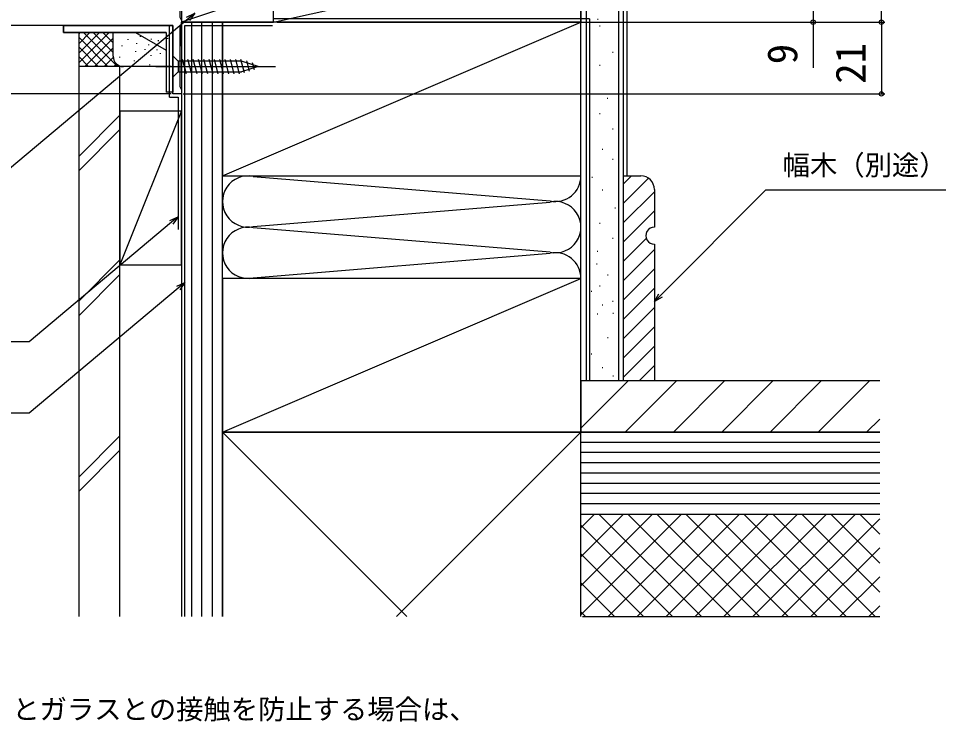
# Model space of a CAD drawing. Units: millimetres, scale not verified. Extents: x -525 to 525, y -785 to 781.
# Drawn here: x 32.3 to 301.7, y -373.5 to -167.7 of the extents above; entities that cross this region are included whole.
import ezdxf
from ezdxf.enums import TextEntityAlignment as Align

# ---------------------------------------------------------------- set-up
doc = ezdxf.new("R2010")
doc.units = ezdxf.units.MM
doc.header["$LTSCALE"] = 4
for name, color, linetype in [('0-1_USER1', 3, 'Continuous'), ('0-2_YKK_11', 7, 'Continuous'), ('0-4_YKK_13', 4, 'Continuous'), ('0-6_YKK_D', 6, 'Continuous'), ('0-8_YSS_K', 3, 'Continuous'), ('0-9_YSS_KE', 3, 'Continuous')]:
    doc.layers.add(name, color=color, linetype=linetype)
doc.styles.add('ＭＳ ゴシック', font='')
doc.styles.get('ＭＳ ゴシック').set_extended_font_data('MS Gothic')

msp = doc.modelspace()

# ---------------------------------------------------------------- linework, layer by layer
at = {"layer": '0-2_YKK_11'}
msp.add_line((77.507, -169.8), (16.007, -169.8), dxfattribs=at)
msp.add_lwpolyline([(107.007, -152), (107.007, -154.642), (106.887, -154.825), (106.887, -155.375), (107.007, -155.559), (107.007, -159.8), (79.507, -159.8), (79.507, -167.334), (79.757, -167.767), (80.007, -168.2), (80.007, -169.3), (79.757, -169.733), (79.507, -170.166), (79.507, -187.634), (79.757, -188.067), (80.007, -188.5), (80.007, -189.8), (77.507, -189.8), (77.507, -169.8)], dxfattribs=at)
at = {"layer": '0-4_YKK_13'}
for p, q in [((107.007, -159.8), (80.007, -168.8)), ((66.507, -171.8), (75.507, -177)), ((66.507, -171.8), (75.507, -176.997)), ((75.507, -171.8), (75.507, -189.3)), ((77.507, -178.7), (77.507, -184.9)), ((77.507, -178.7), (79.057, -180.25)), ((97.591, -180.25), (79.057, -180.25)), ((79.057, -180.25), (79.057, -183.35)), ((81.484, -183.9), (80.358, -179.7)), ((83.037, -183.9), (81.911, -179.7)), ((84.589, -183.9), (83.464, -179.7)), ((86.142, -183.9), (85.017, -179.7)), ((87.695, -183.9), (86.57, -179.7)), ((89.248, -183.9), (88.123, -179.7)), ((90.801, -183.9), (89.676, -179.7)), ((92.354, -183.9), (91.229, -179.7)), ((93.907, -183.9), (92.782, -179.7)), ((95.46, -183.9), (94.334, -179.7)), ((97.013, -183.9), (95.887, -179.7)), ((98.496, -183.641), (97.44, -179.7)), ((102.507, -181.8), (97.591, -180.25)), ((99.928, -183.19), (99.115, -180.154)), ((72.507, -181.8), (107.507, -181.8)), ((102.507, -181.8), (97.591, -183.35)), ((101.36, -182.738), (100.811, -180.689)), ((77.507, -184.9), (79.057, -183.35)), ((79.057, -183.35), (97.591, -183.35))]:
    msp.add_line(p, q, dxfattribs=at)
msp.add_lwpolyline([(80.007, -159.8), (80.007, -168.8), (107.007, -168.8), (107.007, -159.8)], close=True, dxfattribs=at)
for points in [[(45.507, -169.8), (77.507, -169.8), (77.507, -189.3), (75.507, -189.3)], [(45.507, -169.8), (45.507, -171.8), (75.507, -171.8), (75.507, -189.3)], [(45.507, -169.8), (77.507, -169.8), (77.507, -189.3), (75.507, -189.3)], [(75.507, -171.8), (45.507, -171.8), (45.507, -169.8)]]:
    msp.add_lwpolyline(points, dxfattribs=at)
at = {"layer": '0-6_YKK_D'}
for p, q in [((285.004, -168.8), (285.004, -128.799)), ((108.005, -168.8), (286.004, -168.8)), ((108.005, -168.8), (286.004, -168.8)), ((108.005, -168.8), (266.004, -168.8)), ((285.004, -168.8), (285.004, -189.8)), ((77.005, -189.8), (-5.116, -189.8)), ((80.505, -189.8), (286.004, -189.8))]:
    msp.add_line(p, q, dxfattribs=at)
for points in [[(265.004, -159.8), (265.004, -168.8), (265.004, -182.169)], [(83.921, -166.181), (81.968, -167.82), (21.68, -218.407), (-89.843, -218.407)], [(81.528, -167.297), (83.921, -166.181), (82.407, -168.343)], [(218.505, -250.583), (220.308, -248.78), (251.193, -217.895), (314.202, -217.895)], [(79.004, -225.744), (77.051, -227.383), (35.385, -262.345), (-53.1, -262.345)], [(76.612, -226.859), (79.004, -225.744), (77.49, -227.906)], [(81.004, -245.008), (79.051, -246.647), (35.385, -283.287), (-53.1, -283.287)], [(78.612, -246.123), (81.004, -245.008), (79.49, -247.17)], [(220.791, -249.263), (218.505, -250.583), (219.824, -248.297)]]:
    msp.add_lwpolyline(points, dxfattribs=at)
for centre in [(265.004, -168.8), (285.004, -168.8), (285.004, -168.8), (285.004, -189.8)]:
    msp.add_circle(centre, 0.637, dxfattribs=at)
at = {"layer": '0-8_YSS_K'}
for p, q in [((198.505, -148.799), (198.505, -273.8)), ((208.005, -148.799), (208.005, -273.8)), ((210.505, -213.8), (210.505, -148.799)), ((80.005, -175.8), (80.005, -168.8)), ((83.005, -342.8), (83.005, -168.8)), ((86.005, -342.8), (86.005, -168.8)), ((89.005, -168.8), (89.005, -342.8)), ((92.005, -213.8), (197.005, -168.8)), ((92.005, -342.8), (92.005, -168.8)), ((202.092, -168.039), (201.892, -168.039)), ((50.005, -181.795), (50.005, -171.795)), ((50.005, -180.653), (58.862, -171.795)), ((50.005, -177.824), (56.034, -171.795)), ((50.005, -174.996), (53.206, -171.795)), ((50.005, -172.167), (50.377, -171.795)), ((51.318, -171.795), (61.318, -181.795)), ((54.147, -171.795), (60.005, -177.653)), ((56.975, -171.795), (60.005, -174.824)), ((59.804, -171.795), (60.005, -171.996)), ((60.005, -178.795), (60.005, -171.795)), ((202.474, -169.909), (202.674, -169.909)), ((50.005, -173.31), (58.49, -181.795)), ((51.691, -181.795), (60.005, -173.481)), ((64.331, -173.795), (64.331, -173.995)), ((66.839, -174.984), (66.839, -175.184)), ((67.936, -172.887), (67.936, -173.087)), ((71.114, -173.683), (71.114, -173.883)), ((73.165, -174.112), (73.165, -174.312)), ((75.958, -173.509), (75.958, -173.709)), ((199.49, -174.631), (199.69, -174.631)), ((50.005, -176.138), (55.661, -181.795)), ((54.519, -181.795), (60.005, -176.31)), ((62.5, -175.652), (62.5, -175.852)), ((66.506, -177.321), (66.506, -177.521)), ((69.299, -176.718), (69.299, -176.918)), ((70.347, -175.318), (70.347, -175.518)), ((72.831, -176.783), (72.831, -176.983)), ((206.204, -177.615), (206.404, -177.615)), ((50.005, -178.966), (52.833, -181.795)), ((57.348, -181.795), (60.022, -179.12)), ((61.832, -178.99), (61.832, -179.19)), ((66.172, -179.991), (66.172, -180.191)), ((70.995, -178.479), (70.995, -178.679)), ((73.788, -177.876), (73.788, -178.076)), ((63.005, -181.795), (50.005, -181.795)), ((60.176, -181.795), (60.971, -181)), ((77.004, -181.795), (63.005, -181.795)), ((70.661, -181.15), (70.661, -181.35)), ((202.474, -181.345), (202.674, -181.345)), ((199.49, -186.567), (199.69, -186.567)), ((204.712, -191.042), (204.912, -191.042)), ((62.004, -195.987), (50.004, -207.987)), ((80.004, -194.798), (62.004, -239.798)), ((62.004, -194.798), (80.004, -194.798)), ((62.004, -194.798), (62.004, -239.798)), ((80.004, -239.798), (80.004, -194.798)), ((202.474, -195.518), (202.674, -195.518)), ((50.004, -212.229), (62.004, -200.229)), ((206.204, -199.994), (206.404, -199.994)), ((199.49, -202.978), (199.69, -202.978)), ((203.22, -205.962), (203.42, -205.962)), ((206.204, -208.946), (206.404, -208.946)), ((101.036, -213.958), (187.973, -221.142)), ((200.236, -214.168), (200.436, -214.168)), ((209.505, -216.102), (211.806, -213.8)), ((209.505, -221.759), (216.764, -214.5)), ((203.22, -217.898), (203.42, -217.898)), ((218.505, -217.8), (218.505, -228.8)), ((209.505, -227.416), (218.505, -218.416)), ((101.036, -228.642), (187.973, -221.458)), ((206.95, -223.12), (207.15, -223.12)), ((209.505, -233.073), (218.505, -224.073)), ((187.973, -236.142), (101.036, -228.958)), ((202.474, -227.596), (202.674, -227.596)), ((206.204, -232.071), (206.404, -232.071)), ((209.505, -238.73), (216.135, -232.099)), ((101.036, -243.642), (187.973, -236.458)), ((201.728, -235.801), (201.928, -235.801)), ((209.505, -244.387), (218.505, -235.387)), ((62.004, -238.413), (50.004, -250.413)), ((62.004, -239.798), (80.004, -239.798)), ((201.586, -239.539), (201.786, -239.539)), ((209.505, -250.043), (218.505, -241.043)), ((62.004, -242.656), (50.004, -254.656)), ((92.005, -288.8), (197.005, -243.8)), ((204.787, -242.732), (204.987, -242.732)), ((199.986, -247.534), (200.186, -247.534)), ((202.474, -245.964), (202.674, -245.964)), ((209.505, -255.7), (218.505, -246.7)), ((206.204, -250.44), (206.404, -250.44)), ((203.187, -251.536), (203.387, -251.536)), ((209.505, -261.357), (218.505, -252.357)), ((201.728, -254.17), (201.928, -254.17)), ((206.388, -253.937), (206.588, -253.937)), ((209.505, -267.014), (218.505, -258.014)), ((204.787, -261.101), (204.987, -261.101)), ((209.505, -272.671), (218.505, -263.671)), ((199.986, -265.903), (200.186, -265.903)), ((214.032, -273.8), (218.505, -269.328)), ((203.187, -269.904), (203.387, -269.904)), ((197.005, -287.601), (210.805, -273.8)), ((206.388, -272.305), (206.588, -272.305)), ((209.947, -288.8), (224.947, -273.8)), ((224.09, -288.8), (239.09, -273.8)), ((238.232, -288.8), (253.232, -273.8)), ((252.374, -288.8), (267.374, -273.8)), ((266.516, -288.8), (281.516, -273.8)), ((280.658, -288.8), (284.496, -284.963)), ((62.004, -289.839), (50.004, -301.839)), ((92.005, -288.8), (146.005, -342.8)), ((143.005, -342.8), (197.005, -288.8)), ((284.496, -291.8), (197.005, -291.8)), ((62.004, -294.082), (50.004, -306.082)), ((284.496, -294.8), (197.005, -294.8)), ((284.496, -297.8), (197.005, -297.8)), ((284.496, -300.8), (197.005, -300.8)), ((284.496, -303.8), (197.005, -303.8)), ((284.496, -306.8), (197.005, -306.8)), ((284.496, -309.8), (197.005, -309.8)), ((196.985, -316.827), (201.011, -312.8)), ((196.985, -325.312), (209.496, -312.8)), ((196.985, -333.797), (217.981, -312.8)), ((196.985, -342.282), (226.467, -312.8)), ((197.496, -312.8), (284.496, -312.8)), ((232.283, -342.8), (202.283, -312.8)), ((204.952, -342.8), (234.952, -312.8)), ((240.768, -342.8), (210.768, -312.8)), ((213.437, -342.8), (243.437, -312.8)), ((249.253, -342.8), (219.253, -312.8)), ((221.922, -342.8), (251.922, -312.8)), ((257.739, -342.8), (227.739, -312.8)), ((230.408, -342.8), (260.408, -312.8)), ((266.224, -342.8), (236.224, -312.8)), ((238.893, -342.8), (268.893, -312.8)), ((274.709, -342.8), (244.709, -312.8)), ((247.378, -342.8), (277.378, -312.8)), ((283.194, -342.8), (253.194, -312.8)), ((255.863, -342.8), (284.496, -314.168)), ((284.496, -335.616), (261.68, -312.8)), ((284.496, -327.131), (270.165, -312.8)), ((284.496, -318.646), (278.65, -312.8)), ((223.797, -342.8), (196.985, -315.988)), ((264.349, -342.8), (284.496, -322.653)), ((215.312, -342.8), (196.985, -324.473)), ((272.834, -342.8), (284.496, -331.139)), ((206.827, -342.8), (196.985, -332.958)), ((198.342, -342.8), (196.985, -341.443)), ((281.319, -342.8), (284.496, -339.624)), ((197.496, -342.8), (284.496, -342.8))]:
    msp.add_line(p, q, dxfattribs=at)
for points in [[(107.002, -168.8), (107.001, -148.799), (197.001, -148.799)], [(92.005, -168.8), (80.005, -168.8), (80.005, -342.8)], [(209.505, -273.8), (209.505, -213.8), (214.505, -213.8)], [(218.505, -233.8), (218.505, -273.8), (209.505, -273.8)]]:
    msp.add_lwpolyline(points, dxfattribs=at)
msp.add_lwpolyline([(107.002, -168.8), (197.001, -148.799), (197.002, -168.8)], close=True, dxfattribs=at)
for centre, radius, start, end in [((63.005, -178.795), 3, 180, 270), ((99.505, -221.3), 7.5, 78.21647, 281.78351), ((189.505, -213.8), 7.5, 258.21646, 0), ((214.505, -217.8), 4, 0.00001, 89.99999), ((189.505, -228.8), 7.5, 258.21646, 101.78354), ((99.505, -236.3), 7.5, 78.21647, 281.78351), ((218.505, -231.3), 2.5, 89.99999, 270.00001), ((189.505, -243.8), 7.5, 0.00001, 101.78354)]:
    msp.add_arc(centre, radius, start, end, dxfattribs=at)
at = {"layer": '0-9_YSS_KE'}
for p, q in [((197.005, -283.801), (197.005, -148.799)), ((209.505, -273.8), (209.505, -148.799)), ((76.504, -190.798), (76.504, -169.685)), ((199.505, -167.8), (107.004, -167.8)), ((199.505, -167.8), (199.505, -273.8)), ((50.005, -342.8), (50.005, -181.795)), ((209.505, -273.8), (197.005, -273.8)), ((284.496, -288.8), (197.005, -288.8)), ((197.005, -312.8), (197.005, -288.8)), ((197.005, -342.8), (197.005, -288.8)), ((197.005, -312.8), (284.496, -312.8))]:
    msp.add_line(p, q, dxfattribs=at)
for points in [[(197.005, -213.8), (197.005, -168.8), (92.005, -168.8), (92.005, -213.8)], [(197.005, -288.8), (197.005, -243.8), (92.005, -243.8), (92.005, -288.8)]]:
    msp.add_lwpolyline(points, close=True, dxfattribs=at)
for points in [[(81.036, -342.8), (81.005, -169.8), (106.706, -169.8)], [(62.005, -342.8), (62.005, -181.795), (50.005, -181.795)], [(76.504, -190.798), (79.004, -190.798), (79.004, -229.499)], [(284.496, -273.8), (197.005, -273.8), (197.005, -288.8), (284.496, -288.8)], [(197.005, -288.8), (92.005, -288.8), (92.005, -342.8)]]:
    msp.add_lwpolyline(points, dxfattribs=at)

# ---------------------------------------------------------------- texts
at = {"layer": '0-1_USER1', "style": 'ＭＳ ゴシック'}
msp.add_text('掃除機や玩具等とガラスとの接触を防止する場合は、', height=5.865, dxfattribs=at).set_placement((-25.545, -374.618), align=Align.BOTTOM_LEFT)
at = {"layer": '0-6_YKK_D', "style": 'ＭＳ ゴシック'}
for s, p in [('9', (263.004, -181.123)), ('21', (283.004, -186.834))]:
    msp.add_text(s, height=8.798, rotation=90, dxfattribs=at).set_placement(p, align=Align.BOTTOM_LEFT)
msp.add_text('幅木（別途）', height=5.865, dxfattribs=at).set_placement((256.082, -215.338), align=Align.BOTTOM_LEFT)

doc.saveas('drawing.dxf')
